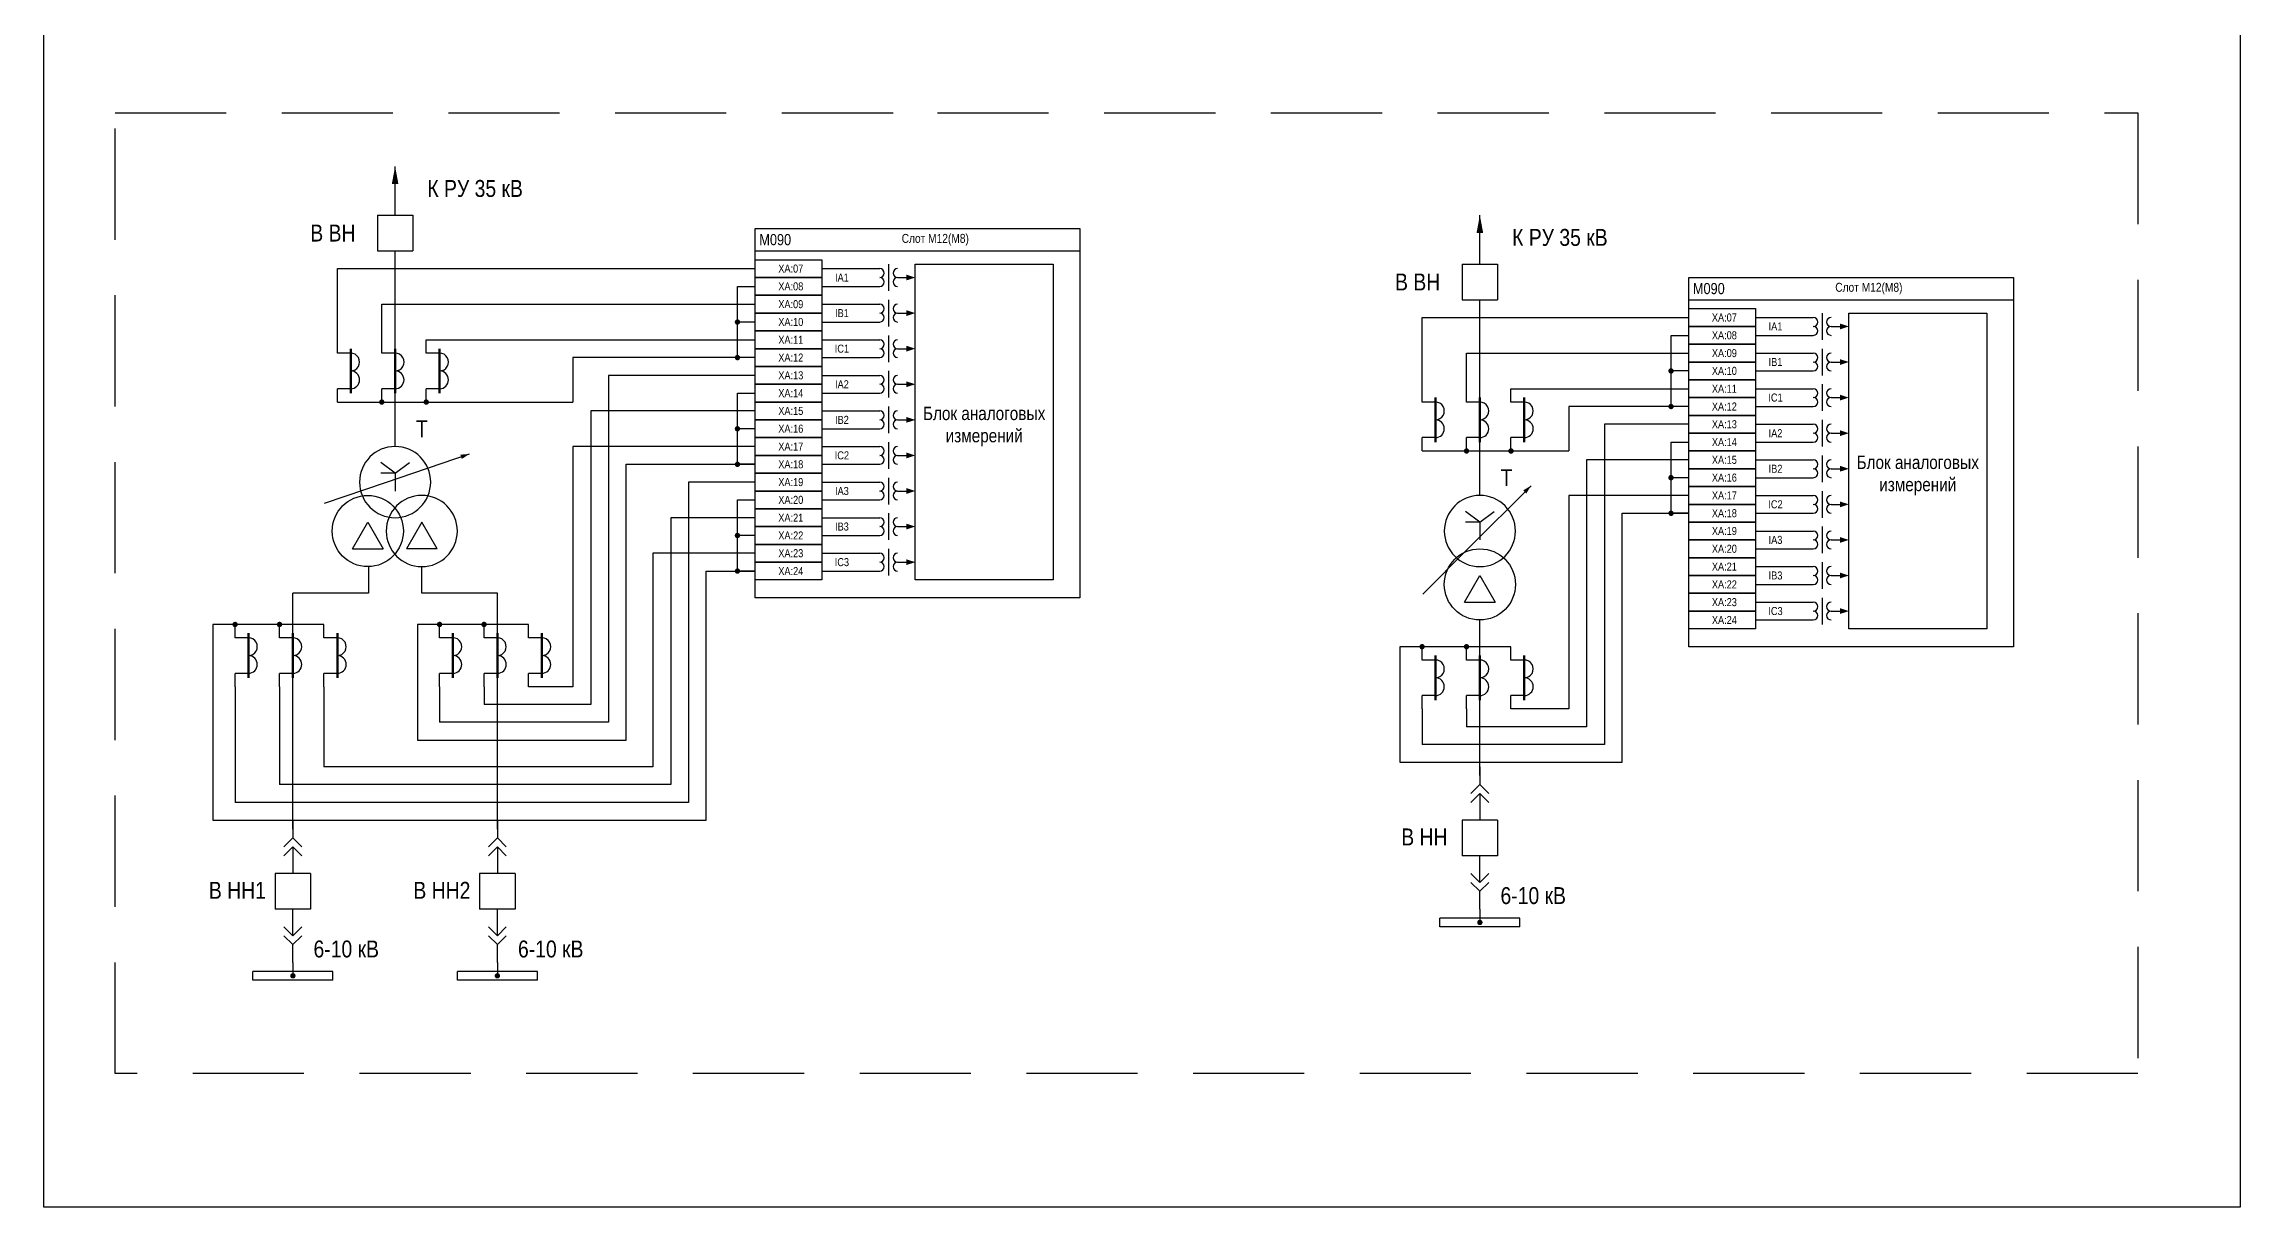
# Model space of a CAD drawing. Header units: millimetres. Extents: x 1657 to 5785, y -558 to 1129.
# Drawn here: x 4898 to 5392, y -159 to 102.5 of the extents above; entities that cross this region are included whole.
import ezdxf
from ezdxf.enums import TextEntityAlignment as Align

# ---------------------------------------------------------------- set-up
doc = ezdxf.new("R2010")
doc.units = ezdxf.units.MM
doc.linetypes.add('штриховая2', pattern=[0.375, 0.25, -0.125])
for name, color, linetype, lineweight in [('_ОРЗ_0.3', 7, 'Continuous', 30), ('TEXT', 7, 'Continuous', 25), ('Тонкая', 7, 'Continuous', 13)]:
    doc.layers.add(name, color=color, linetype=linetype, lineweight=lineweight)
doc.layers.add('Основная', color=7, linetype='Continuous')
doc.styles.add('1.8_Gost_RD', font='ARIALN.TTF', dxfattribs={"height": 1.8})
doc.styles.add('2.5_Gost_RD', font='ARIALN.TTF', dxfattribs={"height": 2.5})
doc.styles.add('2.5_ISOCPEUR', font='isocpeur.ttf', dxfattribs={"width": 0.9, "height": 2.5})
doc.styles.add('Narrow', font='ARIALN.TTF')
doc.styles.add('Вывод', font='ARIALN.TTF', dxfattribs={"height": 2.5})
doc.styles.add('Компонент', font='ARIALN.TTF', dxfattribs={"height": 3.5})

# ---------------------------------------------------------------- blocks, each defined once
blk = doc.blocks.new('*U131')
at = {"layer": 'Основная', "ltscale": 0.25}
for p, q in [((2, 2), (0, 0)), ((0, 0), (2, -2))]:
    blk.add_line(p, q, dxfattribs=at)
blk = doc.blocks.new('*U123')
at = {"layer": 'Основная', "color": 0}
for p, q in [((0, 6), (0, 2)), ((0, 0), (0, -6))]:
    blk.add_line(p, q, dxfattribs=at)
at = {"ltscale": 0.25, "xscale": -1, "rotation": 90}
for p in [(0, 2), (0, 0)]:
    blk.add_blockref('*U131', p, dxfattribs=at)
at = {"layer": 'Основная'}
for tag, height, style, p in [('ОУ2', 3.5, 'Компонент', (-5, 6)), ('В2', 2.5, 'Вывод', (3, 6)), ('ОУ1', 3.5, 'Компонент', (-5, -6)), ('В1', 2.5, 'Вывод', (3, -6))]:
    blk.add_attdef(tag, text='', height=height, dxfattribs=dict(at, style=style)).set_placement(p, align=Align.MIDDLE_CENTER)
blk = doc.blocks.new('*U124')
at = {"layer": 'Основная'}
for p, q in [((0, 0), (-8, 0)), ((-8, -8), (-8, 0)), ((0, -8), (0, 0)), ((0, -8), (-8, -8))]:
    blk.add_line(p, q, dxfattribs=at)
at = {"layer": 'Основная', "style": '2.5_ISOCPEUR'}
blk.add_attdef('ОУ', text='', height=2.5, dxfattribs=at).set_placement((-15, -3), align=Align.MIDDLE_CENTER)
blk = doc.blocks.new('*U127')
at = {"layer": 'Основная', "color": 0}
for p, q in [((0, 0), (0, 6)), ((0, -6), (0, -2))]:
    blk.add_line(p, q, dxfattribs=at)
at = {"ltscale": 0.25, "rotation": 89.99999999999999}
for p in [(0, 0), (0, -2)]:
    blk.add_blockref('*U131', p, dxfattribs=at)
at = {"layer": 'Основная'}
for tag, height, style, p in [('ОУ1', 3.5, 'Компонент', (-5, 6)), ('В1', 2.5, 'Вывод', (3, 6)), ('ОУ2', 3.5, 'Компонент', (-5, -6)), ('В2', 2.5, 'Вывод', (3, -6))]:
    blk.add_attdef(tag, text='', height=height, dxfattribs=dict(at, style=style)).set_placement(p, align=Align.MIDDLE_CENTER)
blk = doc.blocks.new('*U126')
at = {"layer": 'Основная'}
for p, q in [((0, 0), (-8, 0)), ((-8, -8), (-8, 0)), ((0, -8), (0, 0)), ((0, -8), (-8, -8))]:
    blk.add_line(p, q, dxfattribs=at)
at = {"layer": 'Основная', "style": '2.5_ISOCPEUR'}
blk.add_attdef('ОУ', text='', height=2.5, dxfattribs=at).set_placement((-15, -3), align=Align.MIDDLE_CENTER)
blk = doc.blocks.new('*U130')
at = {"ltscale": 0.25}
for p, q in [((3, 7), (3, 4)), ((0, 4), (3, 4)), ((0, -4), (3, -4)), ((3, -4), (3, -7))]:
    blk.add_line(p, q, dxfattribs=at)
for centre, major_axis, start_param, end_param in [((0, -2), (-2, 0), 4.712389, 7.853982), ((0, 2), (0, -2), 3.141593, 6.283185)]:
    blk.add_ellipse(centre, major_axis=major_axis, ratio=1, start_param=start_param, end_param=end_param, dxfattribs=at)
at = {"layer": 'Основная', "color": 0, "lineweight": 50}
blk.add_line((0, -5), (0, 5), dxfattribs=at)
at = {"layer": 'Основная', "style": '2.5_ISOCPEUR'}
for tag, p in [('В1', (5, 6)), ('ОУ', (-6, 0)), ('В2', (5, -6))]:
    blk.add_attdef(tag, text='', height=2.5, dxfattribs=at).set_placement(p, align=Align.MIDDLE_CENTER)
blk = doc.blocks.new('*U128')
at = {"layer": 'Основная', "color": 0}
for p, q in [((0, 0), (18, 0)), ((0, -2), (0, 0)), ((18, -2), (18, 0)), ((0, -2), (18, -2))]:
    blk.add_line(p, q, dxfattribs=at)
at = {"layer": 'Основная', "style": '2.5_ISOCPEUR'}
blk.add_attdef('ОШ', text='', height=2.5, dxfattribs=at).set_placement((6, 4), align=Align.MIDDLE_CENTER)
blk = doc.blocks.new('*U129')
at = {"ltscale": 0.25}
for p, q in [((3, 7), (3, 4)), ((0, 4), (3, 4)), ((0, -4), (3, -4)), ((3, -4), (3, -7))]:
    blk.add_line(p, q, dxfattribs=at)
for centre, major_axis, start_param, end_param in [((0, -2), (-2, 0), 4.712389, 7.853982), ((0, 2), (0, -2), 3.141593, 6.283185)]:
    blk.add_ellipse(centre, major_axis=major_axis, ratio=1, start_param=start_param, end_param=end_param, dxfattribs=at)
at = {"layer": 'Основная', "color": 0, "lineweight": 50}
blk.add_line((0, -5), (0, 5), dxfattribs=at)
at = {"layer": 'Основная', "style": '2.5_ISOCPEUR'}
for tag, p in [('В1', (5, 6)), ('ОУ', (-6, 0)), ('В2', (5, -6))]:
    blk.add_attdef(tag, text='', height=2.5, dxfattribs=at).set_placement(p, align=Align.MIDDLE_CENTER)
blk = doc.blocks.new('*U125')
at = {"ltscale": 0.25}
for p, q in [((0, 0), (-20, 0)), ((14.44, 0), (0, 0))]:
    blk.add_line(p, q, dxfattribs=at)
blk.add_lwpolyline([(-18, 0, 1, 0, 0), (-20, 0, 0, 0, 0)], format="xyseb", dxfattribs=at)
at = {"layer": 'Основная', "style": '2.5_ISOCPEUR'}
blk.add_attdef('ОС', text='', height=2.5, dxfattribs=at).set_placement((3, 2), align=Align.MIDDLE_CENTER)
blk = doc.blocks.new('*U121')
at = {"ltscale": 0.25}
for q in [(-3.2, 4.4), (3.2, 4.4), (0, -2), (3.21, 2)]:
    blk.add_line((0, 2), q, dxfattribs=at)
blk.add_circle((0, 0), 8, dxfattribs=at)
at = {"layer": 'Основная', "style": 'Компонент'}
blk.add_attdef('ОУ', text='', height=3.5, dxfattribs=at).set_placement((-17, 0), align=Align.MIDDLE_CENTER)
blk = doc.blocks.new('*U122')
at = {"ltscale": 0.25}
for p, q in [((-3.46, -4), (0, 2)), ((0, 2), (3.46, -4)), ((-3.46, -4), (3.46, -4))]:
    blk.add_line(p, q, dxfattribs=at)
blk.add_circle((0, 0), 8, dxfattribs=at)
at = {"layer": 'Основная', "style": 'Компонент'}
blk.add_attdef('ОУ', text='', height=3.5, dxfattribs=at).set_placement((17, 0), align=Align.MIDDLE_CENTER)
blk = doc.blocks.new('*U114')
at = {"ltscale": 0.25}
blk.add_line((0, 0), (3, 0), dxfattribs=at)
blk.add_lwpolyline([(2, 0, 1.3, 0, 0), (4, 0, 0, 0, 0)], format="xyseb", dxfattribs=at)

msp = doc.modelspace()

# ---------------------------------------------------------------- linework, layer by layer
for p, q in [((4977, 64), (4977, 75)), ((5221, 53), (5221, 64)), ((4984, 36), (5058, 36)), ((5228, 25), (5268, 25))]:
    msp.add_line(p, q)
at = {"ltscale": 100}
for p, q in [((4964, 36), (4964, 52)), ((4964, 52), (5058, 52)), ((5073, 52), (5086, 52)), ((5088, 53), (5088, 47)), ((5054, 32), (5054, 48)), ((5054, 48), (5058, 48)), ((5073, 48), (5086, 48)), ((5088, 45), (5088, 39)), ((4974, 36), (4974, 44)), ((4974, 44), (5058, 44)), ((5058, 40), (5054, 40)), ((5073, 44), (5086, 44)), ((5073, 40), (5086, 40)), ((5208, 25), (5208, 41)), ((5208, 41), (5268, 41)), ((5283, 41), (5296, 41)), ((5298, 42), (5298, 36)), ((5073, 36), (5086, 36)), ((5088, 37), (5088, 31)), ((5264, 21), (5264, 37)), ((5264, 37), (5268, 37)), ((5283, 37), (5296, 37)), ((5054, 32), (5017, 32)), ((5017, 32), (5017, 22)), ((5058, 32), (5054, 32)), ((5073, 32), (5086, 32)), ((5218, 25), (5218, 33)), ((5218, 33), (5268, 33)), ((5283, 33), (5296, 33)), ((5298, 34), (5298, 28)), ((5073, 28), (5086, 28)), ((5088, 29), (5088, 23)), ((5268, 29), (5264, 29)), ((5283, 29), (5296, 29)), ((5283, 25), (5296, 25)), ((5298, 26), (5298, 20)), ((4964, 22), (4984, 22)), ((4984, 22), (5017, 22)), ((5054, 8), (5054, 24)), ((5054, 24), (5058, 24)), ((5073, 24), (5086, 24)), ((5073, 20), (5086, 20)), ((5088, 21), (5088, 15)), ((5264, 21), (5241, 21)), ((5241, 21), (5241, 11)), ((5268, 21), (5264, 21)), ((5283, 21), (5296, 21)), ((5058, 16), (5054, 16)), ((5073, 16), (5086, 16)), ((5283, 17), (5296, 17)), ((5298, 18), (5298, 12)), ((5073, 12), (5086, 12)), ((5088, 13), (5088, 7)), ((5208, 11), (5228, 11)), ((5228, 11), (5241, 11)), ((5264, -3), (5264, 13)), ((5264, 13), (5268, 13)), ((5283, 13), (5296, 13)), ((5298, 10), (5298, 4)), ((5058, 8), (5054, 8)), ((5073, 8), (5086, 8)), ((5088, 5), (5088, -1)), ((5268, 5), (5264, 5)), ((5283, 9), (5296, 9)), ((5283, 5), (5296, 5)), ((5054, -16), (5054, 0)), ((5054, 0), (5058, 0)), ((5073, 4), (5086, 4)), ((5073, 0), (5086, 0)), ((5283, 1), (5296, 1)), ((5298, 2), (5298, -4)), ((5073, -4), (5086, -4)), ((5088, -3), (5088, -9)), ((5268, -3), (5264, -3)), ((5283, -3), (5296, -3)), ((5058, -8), (5054, -8)), ((5073, -8), (5086, -8)), ((5283, -7), (5296, -7)), ((5298, -6), (5298, -12)), ((5073, -12), (5086, -12)), ((5088, -11), (5088, -17)), ((5283, -11), (5296, -11)), ((5298, -14), (5298, -20)), ((5058, -16), (5054, -16)), ((5073, -16), (5086, -16)), ((5283, -15), (5296, -15)), ((5283, -19), (5296, -19)), ((5283, -23), (5296, -23)), ((5298, -22), (5298, -28)), ((5283, -27), (5296, -27)), ((4941, -42), (4941, -68)), ((4951, -42), (4951, -64)), ((4961, -42), (4961, -60)), ((4987, -42), (4987, -50)), ((4997, -42), (4997, -46)), ((5208, -47), (5208, -55)), ((5218, -47), (5218, -51))]:
    msp.add_line(p, q, dxfattribs=at)
for points in [[(4898, 707), (5392, 707), (5392, -159), (4898, -159)], [(5058, 54), (5073, 54), (5073, 50), (5058, 50)], [(5058, 50), (5073, 50), (5073, 46), (5058, 46)], [(5094, 53), (5125, 53), (5125, -18), (5094, -18)], [(5058, 46), (5073, 46), (5073, 42), (5058, 42)], [(5058, 42), (5073, 42), (5073, 38), (5058, 38)], [(5268, 43), (5283, 43), (5283, 39), (5268, 39)], [(5304, 42), (5335, 42), (5335, -29), (5304, -29)], [(5058, 38), (5073, 38), (5073, 34), (5058, 34)], [(5268, 39), (5283, 39), (5283, 35), (5268, 35)], [(5268, 35), (5283, 35), (5283, 31), (5268, 31)], [(5058, 34), (5073, 34), (5073, 30), (5058, 30)], [(5058, 30), (5073, 30), (5073, 26), (5058, 26)], [(5268, 31), (5283, 31), (5283, 27), (5268, 27)], [(5058, 26), (5073, 26), (5073, 22), (5058, 22)], [(5268, 27), (5283, 27), (5283, 23), (5268, 23)], [(5058, 22), (5073, 22), (5073, 18), (5058, 18)], [(5268, 23), (5283, 23), (5283, 19), (5268, 19)], [(5058, 18), (5073, 18), (5073, 14), (5058, 14)], [(5268, 19), (5283, 19), (5283, 15), (5268, 15)], [(5268, 15), (5283, 15), (5283, 11), (5268, 11)], [(5058, 14), (5073, 14), (5073, 10), (5058, 10)], [(5058, 10), (5073, 10), (5073, 6), (5058, 6)], [(5268, 11), (5283, 11), (5283, 7), (5268, 7)], [(5058, 6), (5073, 6), (5073, 2), (5058, 2)], [(5268, 7), (5283, 7), (5283, 3), (5268, 3)], [(5058, 2), (5073, 2), (5073, -2), (5058, -2)], [(5268, 3), (5283, 3), (5283, -1), (5268, -1)], [(5058, -2), (5073, -2), (5073, -6), (5058, -6)], [(5268, -1), (5283, -1), (5283, -5), (5268, -5)], [(5058, -6), (5073, -6), (5073, -10), (5058, -10)], [(5268, -5), (5283, -5), (5283, -9), (5268, -9)], [(5268, -9), (5283, -9), (5283, -13), (5268, -13)], [(5058, -10), (5073, -10), (5073, -14), (5058, -14)], [(5058, -14), (5073, -14), (5073, -18), (5058, -18)], [(5268, -13), (5283, -13), (5283, -17), (5268, -17)], [(5268, -17), (5283, -17), (5283, -21), (5268, -21)], [(5268, -21), (5283, -21), (5283, -25), (5268, -25)], [(5268, -25), (5283, -25), (5283, -29), (5268, -29)]]:
    msp.add_lwpolyline(points, close=True, dxfattribs=at)
at = {"linetype": 'штриховая2', "ltscale": 100}
msp.add_lwpolyline([(4914, 87), (5099, 87), (5369, 87), (5369, -129), (4914, -129)], close=True, dxfattribs=at)
for points in [[(4977, 12), (4977, 56)], [(5221, 1), (5221, 45)], [(4954, -74), (4954, -21)], [(5000, -74), (5000, -21)], [(5221, -62), (5221, -27)], [(5221, -92), (5221, -95)], [(4954, -104), (4954, -107)], [(5000, -104), (5000, -107)]]:
    msp.add_lwpolyline(points)
at = {"ltscale": 100}
for points in [[(5058, 56), (5131, 56)], [(5268, 45), (5341, 45)], [(5058, 28), (5025, 28), (5025, -50), (4987, -50)], [(5058, 20), (5021, 20), (5021, -46), (4997, -46)], [(5268, 17), (5249, 17), (5249, -55), (5208, -55)], [(5058, 12), (5017, 12), (5017, -42), (5007, -42)], [(5007, -28), (4982, -28), (4982, -54), (5029, -54), (5029, 8), (5058, 8)], [(5268, 9), (5245, 9), (5245, -51), (5218, -51)], [(5058, 4), (5043, 4), (5043, -68), (4941, -68)], [(5268, 1), (5241, 1), (5241, -47), (5228, -47)], [(5058, -4), (5039, -4), (5039, -64), (4951, -64)], [(5228, -33), (5203, -33), (5203, -59), (5253, -59), (5253, -3), (5268, -3)], [(5058, -12), (5035, -12), (5035, -60), (4961, -60)], [(4961, -28), (4936, -28), (4936, -72), (5047, -72), (5047, -16), (5058, -16)], [(4971, -15), (4971, -21), (4954, -21)], [(5000, -21), (4983, -21), (4983, -15)]]:
    msp.add_lwpolyline(points, dxfattribs=at)
at = {"ltscale": 0.25, "const_width": 0.6}
for points in [[(5053.7, 40, -1), (5054.3, 40, -1)], [(5053.7, 39.99, 1), (5054.3, 39.99, 1)], [(5053.7, 32, -1), (5054.3, 32, -1)], [(5053.7, 31.99, 1), (5054.3, 31.99, 1)], [(5263.7, 29, -1), (5264.3, 29, -1)], [(5263.7, 28.99, 1), (5264.3, 28.99, 1)], [(4973.7, 22, -1), (4974.3, 22, -1)], [(4973.7, 21.99, 1), (4974.3, 21.99, 1)], [(4983.7, 22, -1), (4984.3, 22, -1)], [(4983.7, 21.99, 1), (4984.3, 21.99, 1)], [(5263.7, 21, -1), (5264.3, 21, -1)], [(5263.7, 20.99, 1), (5264.3, 20.99, 1)], [(5053.7, 16, -1), (5054.3, 16, -1)], [(5053.7, 15.99, 1), (5054.3, 15.99, 1)], [(5217.7, 11, -1), (5218.3, 11, -1)], [(5217.7, 10.99, 1), (5218.3, 10.99, 1)], [(5227.7, 11, -1), (5228.3, 11, -1)], [(5227.7, 10.99, 1), (5228.3, 10.99, 1)], [(5053.7, 8, -1), (5054.3, 8, -1)], [(5053.7, 7.99, 1), (5054.3, 7.99, 1)], [(5263.7, 5, -1), (5264.3, 5, -1)], [(5263.7, 4.99, 1), (5264.3, 4.99, 1)], [(5263.7, -3, -1), (5264.3, -3, -1)], [(5263.7, -3.01, 1), (5264.3, -3.01, 1)], [(5053.7, -8, -1), (5054.3, -8, -1)], [(5053.7, -8.01, 1), (5054.3, -8.01, 1)], [(5053.7, -16, -1), (5054.3, -16, -1)], [(5053.7, -16.01, 1), (5054.3, -16.01, 1)], [(4940.7, -28, -1), (4941.3, -28, -1)], [(4940.7, -28.01, 1), (4941.3, -28.01, 1)], [(4950.7, -28, -1), (4951.3, -28, -1)], [(4950.7, -28.01, 1), (4951.3, -28.01, 1)], [(4986.7, -28, -1), (4987.3, -28, -1)], [(4986.7, -28.01, 1), (4987.3, -28.01, 1)], [(4996.7, -28, -1), (4997.3, -28, -1)], [(4996.7, -28.01, 1), (4997.3, -28.01, 1)], [(5207.7, -33, -1), (5208.3, -33, -1)], [(5207.7, -33.01, 1), (5208.3, -33.01, 1)], [(5217.7, -33, -1), (5218.3, -33, -1)], [(5217.7, -33.01, 1), (5218.3, -33.01, 1)], [(5220.7, -95, -1), (5221.3, -95, -1)], [(5220.7, -95.01, 1), (5221.3, -95.01, 1)], [(4953.7, -107, -1), (4954.3, -107, -1)], [(4953.7, -107.01, 1), (4954.3, -107.01, 1)], [(4999.7, -107, -1), (5000.3, -107, -1)], [(4999.7, -107.01, 1), (5000.3, -107.01, 1)]]:
    msp.add_lwpolyline(points, format="xyb", close=True, dxfattribs=at)
at = {"ltscale": 100}
for centre, start, end in [((5086, 51), 270, 90), ((5086, 49), 270, 90), ((5090, 51), 90, 270), ((5090, 49), 90, 270), ((5086, 43), 270, 90), ((5086, 41), 270, 90), ((5090, 43), 90, 270), ((5090, 41), 90, 270), ((5296, 40), 270, 90), ((5300, 40), 90, 270), ((5086, 35), 270, 90), ((5090, 35), 90, 270), ((5296, 38), 270, 90), ((5300, 38), 90, 270), ((5086, 33), 270, 90), ((5090, 33), 90, 270), ((5296, 32), 270, 90), ((5296, 30), 270, 90), ((5300, 32), 90, 270), ((5300, 30), 90, 270), ((5086, 27), 270, 90), ((5086, 25), 270, 90), ((5090, 27), 90, 270), ((5090, 25), 90, 270), ((5296, 24), 270, 90), ((5300, 24), 90, 270), ((5086, 19), 270, 90), ((5090, 19), 90, 270), ((5296, 22), 270, 90), ((5300, 22), 90, 270), ((5086, 17), 270, 90), ((5090, 17), 90, 270), ((5296, 16), 270, 90), ((5296, 14), 270, 90), ((5300, 16), 90, 270), ((5300, 14), 90, 270), ((5086, 11), 270, 90), ((5086, 9), 270, 90), ((5090, 11), 90, 270), ((5090, 9), 90, 270), ((5296, 8), 270, 90), ((5296, 6), 270, 90), ((5300, 8), 90, 270), ((5300, 6), 90, 270), ((5086, 3), 270, 90), ((5086, 1), 270, 90), ((5090, 3), 90, 270), ((5090, 1), 90, 270), ((5296, 0), 270, 90), ((5300, 0), 90, 270), ((5086, -5), 270, 90), ((5090, -5), 90, 270), ((5296, -2), 270, 90), ((5300, -2), 90, 270), ((5086, -7), 270, 90), ((5090, -7), 90, 270), ((5296, -8), 270, 90), ((5296, -10), 270, 90), ((5300, -8), 90, 270), ((5300, -10), 90, 270), ((5086, -13), 270, 90), ((5086, -15), 270, 90), ((5090, -13), 90, 270), ((5090, -15), 90, 270), ((5296, -16), 270, 90), ((5296, -18), 270, 90), ((5300, -16), 90, 270), ((5300, -18), 90, 270), ((5296, -24), 270, 90), ((5300, -24), 90, 270), ((5296, -26), 270, 90), ((5300, -26), 90, 270)]:
    msp.add_arc(centre, 1, start, end, dxfattribs=at)
at = {"layer": '_ОРЗ_0.3', "ltscale": 100}
for points in [[(5058, 61), (5131, 61), (5131, -22), (5058, -22)], [(5268, 50), (5341, 50), (5341, -33), (5268, -33)]]:
    msp.add_lwpolyline(points, close=True, dxfattribs=at)
at = {"layer": 'Тонкая', "ltscale": 0.3}
for points in [[(4977, 75, 0, 1.5, 0), (4977, 71, 0, 0, 0)], [(5221, 64, 0, 1.5, 0), (5221, 60, 0, 0, 0)]]:
    msp.add_lwpolyline(points, format="xyseb", dxfattribs=at)

# ---------------------------------------------------------------- block references
at = {"ltscale": 0.35, "rotation": 180}
for p in [(4973, 56), (5217, 45)]:
    msp.add_blockref('*U126', p, dxfattribs=at)
at = {"ltscale": 0.35}
for name, p in [('*U114', (5090, 50)), ('*U114', (5090, 42)), ('*U114', (5300, 39)), ('*U114', (5090, 34)), ('*U114', (5300, 31)), ('*U114', (5090, 26)), ('*U114', (5300, 23)), ('*U114', (5090, 18)), ('*U114', (5300, 15)), ('*U114', (5090, 10)), ('*U114', (5300, 7)), ('*U122', (4970.85, -7)), ('*U114', (5090, 2)), ('*U114', (5300, -1)), ('*U114', (5090, -6)), ('*U114', (5300, -9)), ('*U114', (5090, -14)), ('*U122', (5221, -19)), ('*U114', (5300, -17)), ('*U114', (5300, -25))]:
    msp.add_blockref(name, p, dxfattribs=at)
at = {"ltscale": 0.25}
for name, p, rotation in [('*U129', (4967, 29), 180), ('*U130', (4977, 29), 180), ('*U130', (4987, 29), 180), ('*U129', (5211, 18), 180), ('*U130', (5221, 18), 180), ('*U130', (5231, 18), 180), ('*U125', (4974.8, 3.91), 198.7392877131279), ('*U125', (5218.36, -10.95), 224.9999999999999), ('*U129', (4944, -35), 180), ('*U130', (4954, -35), 180), ('*U130', (4964, -35), 180), ('*U129', (4990, -35), 180), ('*U130', (5000, -35), 180), ('*U130', (5010, -35), 180), ('*U129', (5211, -40), 180), ('*U130', (5221, -40), 180), ('*U130', (5231, -40), 180)]:
    msp.add_blockref(name, p, dxfattribs=dict(at, rotation=rotation))
at = {"ltscale": 0.35, "xscale": -1}
for name, p in [('*U121', (4977, 4)), ('*U122', (4983, -7)), ('*U121', (5221, -7))]:
    msp.add_blockref(name, p, dxfattribs=at)
at = {"ltscale": 0.25, "xscale": -1, "rotation": 180}
for name, p in [('*U127', (5221, -66)), ('*U127', (4954, -78)), ('*U127', (5000, -78)), ('*U124', (5225, -80)), ('*U123', (5221, -86)), ('*U124', (4958, -92)), ('*U124', (5004, -92)), ('*U123', (4954, -98)), ('*U123', (5000, -98))]:
    msp.add_blockref(name, p, dxfattribs=at)
at = {"ltscale": 0.25, "xscale": -1}
for p in [(5230, -94.01), (4963, -106.01), (5009, -106.01)]:
    msp.add_blockref('*U128', p, dxfattribs=at)

# ---------------------------------------------------------------- texts
at = {"char_height": 3.8, "width": 53.3807, "attachment_point": 5, "style": 'Narrow'}
for s, insert in [('\\pxi-3,l3,t3;К РУ 35 кВ', (4995, 70)), ('\\pxi-3,l3,t3;В ВН', (4963, 60)), ('\\pxi-3,l3,t3;К РУ 35 кВ', (5239, 59)), ('\\pxi-3,l3,t3;В ВН', (5207, 49)), ('\\pxi-3,l3,t3;Т', (4983, 16)), ('\\pxi-3,l3,t3;Т', (5227, 5)), ('\\pxi-3,l3,t3;В НН', (5208.52, -75.78)), ('\\pxi-3,l3,t3;В НН1', (4941.52, -87.78)), ('\\pxi-3,l3,t3;В НН2', (4987.52, -87.78)), ('\\pxi-3,l3,t3;6-10 кВ', (5233, -89)), ('\\pxi-3,l3,t3;6-10 кВ', (4966, -101)), ('\\pxi-3,l3,t3;6-10 кВ', (5012, -101))]:
    msp.add_mtext(s, dxfattribs=dict(at, insert=insert))
at = {"ltscale": 100, "attachment_point": 5}
for s, insert, char_height, width, style in [('М090', (5062.5, 58.5), 2.5, 11, '2.5_Gost_RD'), ('Слот М12(М8)', (5098.5, 58.5), 2, 81, '1.8_Gost_RD'), ('XA:07', (5066, 52), 1.8, 10, '1.8_Gost_RD'), ('IA1', (5077.5, 50), 1.8, 15, '1.8_Gost_RD'), ('XA:08', (5066, 48), 1.8, 10, '1.8_Gost_RD'), ('XA:09', (5066, 44), 1.8, 10, '1.8_Gost_RD'), ('М090', (5272.5, 47.5), 2.5, 11, '2.5_Gost_RD'), ('Слот М12(М8)', (5308.5, 47.5), 2, 81, '1.8_Gost_RD'), ('XA:10', (5066, 40), 1.8, 10, '1.8_Gost_RD'), ('IВ1', (5077.5, 42), 1.8, 15, '1.8_Gost_RD'), ('XA:07', (5276, 41), 1.8, 10, '1.8_Gost_RD'), ('IA1', (5287.5, 39), 1.8, 15, '1.8_Gost_RD'), ('XA:11', (5066, 36), 1.8, 10, '1.8_Gost_RD'), ('IC1', (5077.5, 34), 1.8, 15, '1.8_Gost_RD'), ('XA:08', (5276, 37), 1.8, 10, '1.8_Gost_RD'), ('XA:12', (5066, 32), 1.8, 10, '1.8_Gost_RD'), ('XA:09', (5276, 33), 1.8, 10, '1.8_Gost_RD'), ('XA:10', (5276, 29), 1.8, 10, '1.8_Gost_RD'), ('IВ1', (5287.5, 31), 1.8, 15, '1.8_Gost_RD'), ('XA:13', (5066, 28), 1.8, 10, '1.8_Gost_RD'), ('XA:14', (5066, 24), 1.8, 10, '1.8_Gost_RD'), ('IA2', (5077.5, 26), 1.8, 15, '1.8_Gost_RD'), ('XA:11', (5276, 25), 1.8, 10, '1.8_Gost_RD'), ('XA:15', (5066, 20), 1.8, 10, '1.8_Gost_RD'), ('XA:12', (5276, 21), 1.8, 10, '1.8_Gost_RD'), ('IC1', (5287.5, 23), 1.8, 15, '1.8_Gost_RD'), ('XA:16', (5066, 16), 1.8, 10, '1.8_Gost_RD'), ('IВ2', (5077.5, 18), 1.8, 15, '1.8_Gost_RD'), ('XA:13', (5276, 17), 1.8, 10, '1.8_Gost_RD'), ('IA2', (5287.5, 15), 1.8, 15, '1.8_Gost_RD'), ('XA:17', (5066, 12), 1.8, 10, '1.8_Gost_RD'), ('IC2', (5077.5, 10), 1.8, 15, '1.8_Gost_RD'), ('XA:14', (5276, 13), 1.8, 10, '1.8_Gost_RD'), ('XA:15', (5276, 9), 1.8, 10, '1.8_Gost_RD'), ('XA:18', (5066, 8), 1.8, 10, '1.8_Gost_RD'), ('XA:16', (5276, 5), 1.8, 10, '1.8_Gost_RD'), ('IВ2', (5287.5, 7), 1.8, 15, '1.8_Gost_RD'), ('XA:19', (5066, 4), 1.8, 10, '1.8_Gost_RD'), ('XA:20', (5066, 0), 1.8, 10, '1.8_Gost_RD'), ('IA3', (5077.5, 2), 1.8, 15, '1.8_Gost_RD'), ('XA:17', (5276, 1), 1.8, 10, '1.8_Gost_RD'), ('XA:21', (5066, -4), 1.8, 10, '1.8_Gost_RD'), ('XA:18', (5276, -3), 1.8, 10, '1.8_Gost_RD'), ('IC2', (5287.5, -1), 1.8, 15, '1.8_Gost_RD'), ('XA:22', (5066, -8), 1.8, 10, '1.8_Gost_RD'), ('IВ3', (5077.5, -6), 1.8, 15, '1.8_Gost_RD'), ('XA:19', (5276, -7), 1.8, 10, '1.8_Gost_RD'), ('IA3', (5287.5, -9), 1.8, 15, '1.8_Gost_RD'), ('XA:23', (5066, -12), 1.8, 10, '1.8_Gost_RD'), ('IC3', (5077.5, -14), 1.8, 15, '1.8_Gost_RD'), ('XA:20', (5276, -11), 1.8, 10, '1.8_Gost_RD'), ('XA:21', (5276, -15), 1.8, 10, '1.8_Gost_RD'), ('XA:24', (5066, -16), 1.8, 10, '1.8_Gost_RD'), ('XA:22', (5276, -19), 1.8, 10, '1.8_Gost_RD'), ('IВ3', (5287.5, -17), 1.8, 15, '1.8_Gost_RD'), ('XA:23', (5276, -23), 1.8, 10, '1.8_Gost_RD'), ('IC3', (5287.5, -25), 1.8, 15, '1.8_Gost_RD'), ('XA:24', (5276, -27), 1.8, 10, '1.8_Gost_RD')]:
    msp.add_mtext(s, dxfattribs=dict(at, insert=insert, char_height=char_height, width=width, style=style))
at = {"layer": 'TEXT', "ltscale": 100, "char_height": 3, "width": 31, "attachment_point": 5, "style": '2.5_Gost_RD'}
for insert in [(5109.5, 16.5), (5319.5, 5.5)]:
    msp.add_mtext('Блок аналоговых измерений', dxfattribs=dict(at, insert=insert))

doc.saveas('drawing.dxf')
